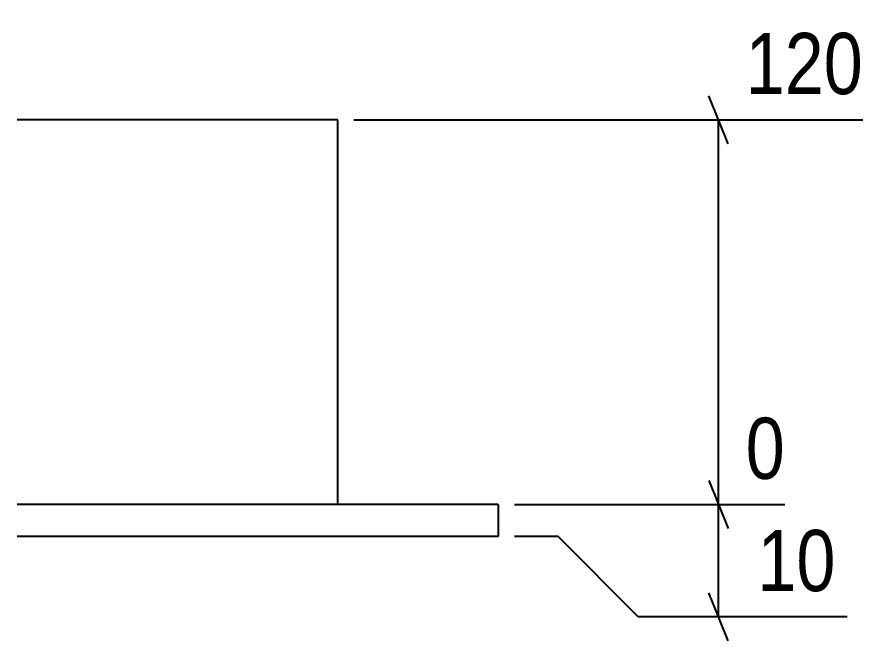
# Model space of a CAD drawing. Header units: millimetres. Extents: x 5285 to 65274, y 8 to 1303.
# Drawn here: x 36506.5 to 36774.1, y 174.5 to 369 of the extents above; entities that cross this region are included whole.
import ezdxf

# ---------------------------------------------------------------- set-up
doc = ezdxf.new("R2010")
doc.units = ezdxf.units.MM
doc.linetypes.add('DXK_LINE_DOT2', pattern=[3.9198, 1.9599, -1.9599])
doc.layers.add('MÅLSÆTNING', color=7, linetype='Continuous')
doc.layers.add('STÅL', color=7, linetype='Continuous')
doc.styles.add('Arial Narrow', font='ARIALN.TTF', dxfattribs={"height": 0.2})

msp = doc.modelspace()

# ---------------------------------------------------------------- linework, layer by layer
at = {"layer": 'MÅLSÆTNING', "color": 7, "linetype": 'Continuous'}
for p, q in [((36728.09, 329.5), (36722.09, 344.5)), ((36611.46, 337), (36770.15, 337)), ((36725.09, 217), (36725.09, 337)), ((36722.09, 224.5), (36728.09, 209.5)), ((36722.09, 224.5), (36728.09, 209.5)), ((36661.46, 217), (36745.77, 217)), ((36661.46, 217), (36745.77, 217)), ((36725.09, 182), (36725.09, 217)), ((36675.09, 207), (36661.46, 207)), ((36700.09, 182), (36675.09, 207)), ((36728.09, 174.5), (36722.09, 189.5)), ((36765.25, 182), (36700.09, 182))]:
    msp.add_line(p, q, dxfattribs=at)
at = {"layer": 'STÅL', "color": 2, "linetype": 'Continuous'}
for p, q in [((36606.46, 337), (36506.46, 337)), ((36606.46, 217), (36606.46, 337)), ((36656.46, 217), (36506.46, 217)), ((36656.46, 217), (36656.46, 207)), ((36656.46, 207), (36506.46, 207))]:
    msp.add_line(p, q, dxfattribs=at)
at = {"layer": 'STÅL', "color": 7, "linetype": 'DXK_LINE_DOT2'}
msp.add_line((36606.46, 217), (36506.46, 217), dxfattribs=at)

# ---------------------------------------------------------------- wipeouts: each hides what was drawn before it
at = {"color": 0, "linetype": 'Continuous'}
for points in [[(36774.15, 341), (36774.15, 369), (36729.59, 369), (36729.59, 341)], [(36749.77, 221), (36749.77, 249), (36729.59, 249), (36729.59, 221)], [(36765.6, 186), (36765.6, 214), (36733.23, 214), (36733.23, 186)]]:
    msp.add_wipeout(points, dxfattribs=at).dxf.layer = 'MÅLSÆTNING'

# ---------------------------------------------------------------- next in the draw order: texts
at = {"layer": 'MÅLSÆTNING', "color": 3, "linetype": 'Continuous', "style": 'Arial Narrow'}
for s, height, p in [('120', 19.089, (36733.59, 345)), ('0', 19.09, (36733.59, 225)), ('10', 19.089, (36737.23, 190))]:
    msp.add_text(s, height=height, dxfattribs=at).set_placement(p)

doc.saveas('drawing.dxf')
